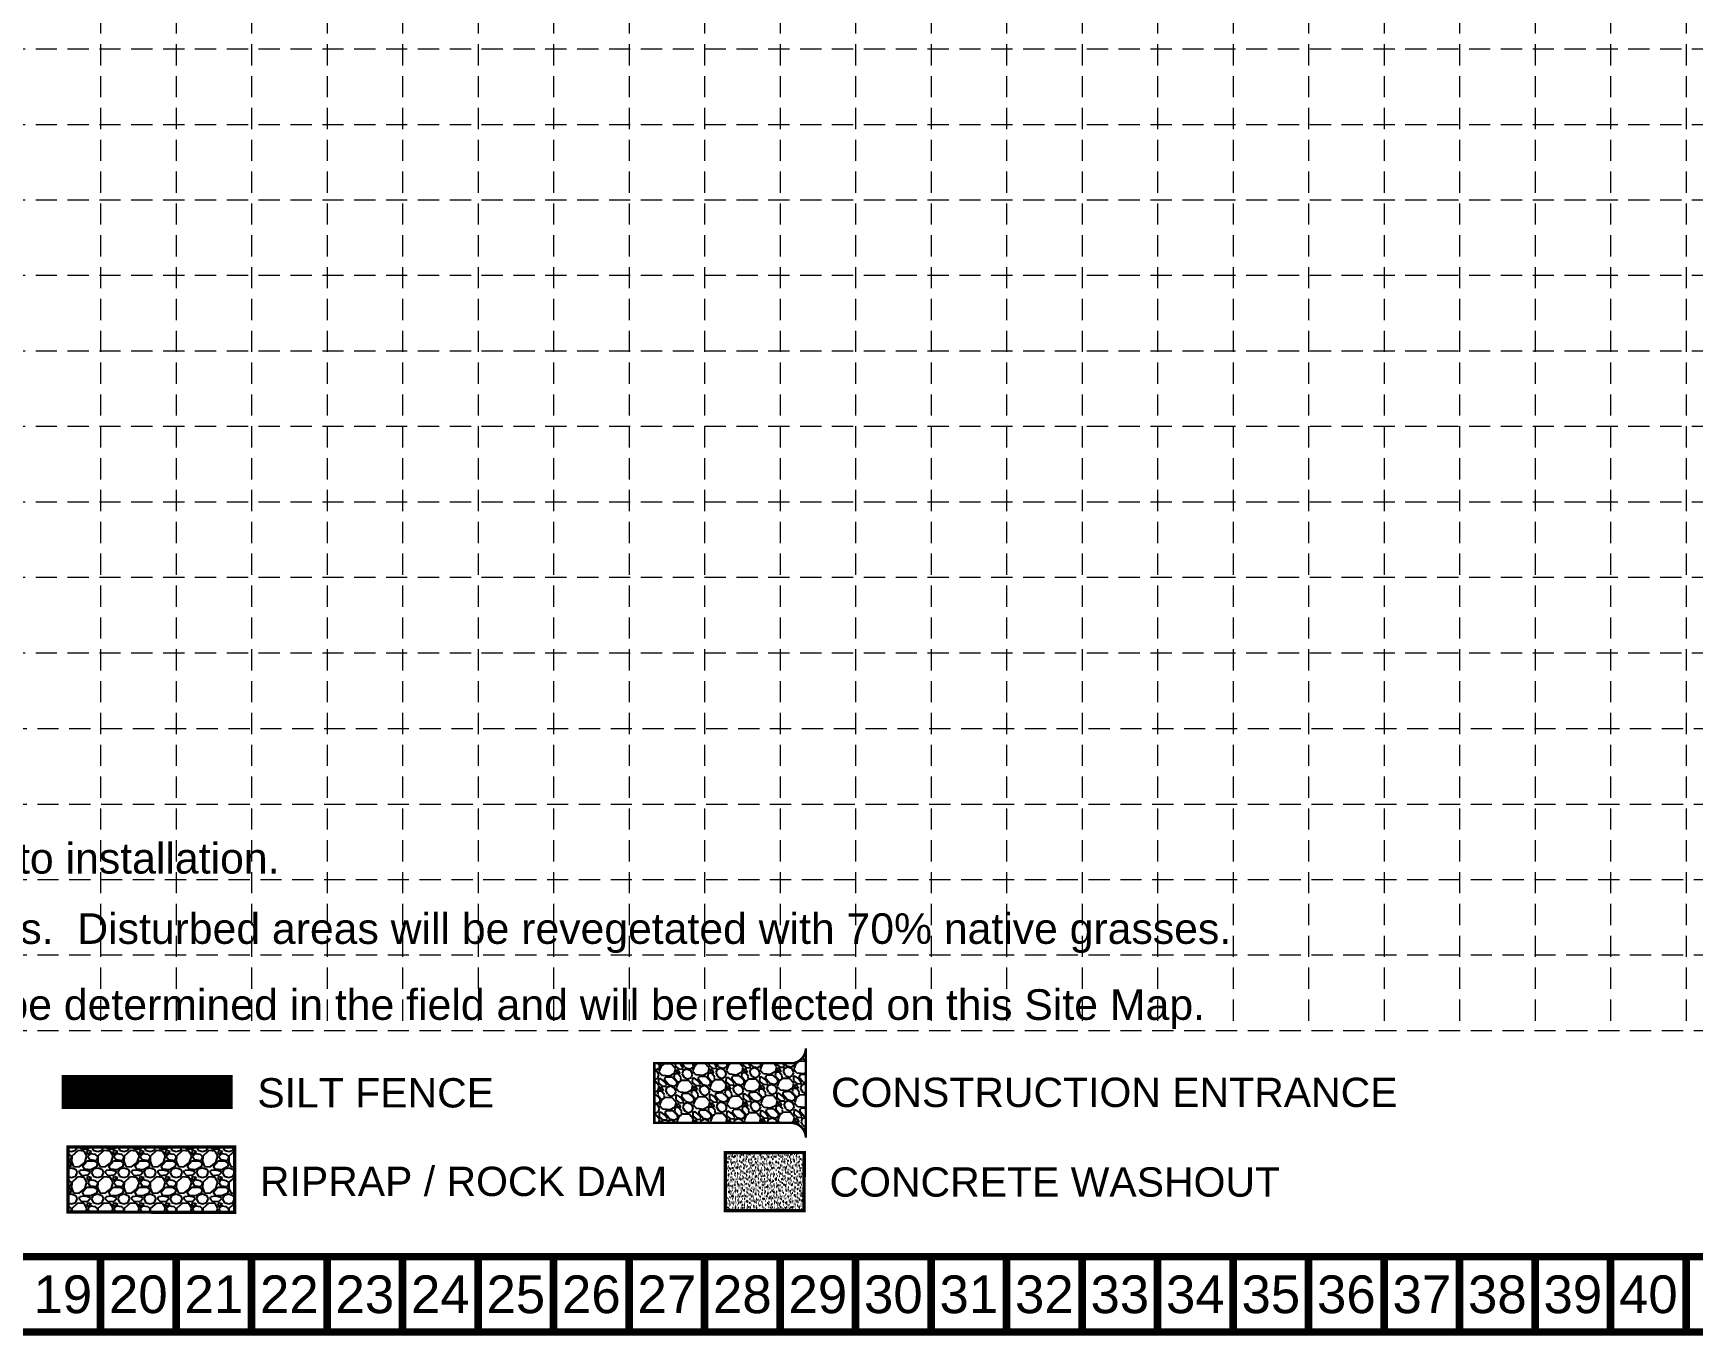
# Model space of a CAD drawing. Header units: inches. Extents: x 2599285 to 2601849, y 7031355 to 7032959.
# Drawn here: x 2600052 to 2600931, y 7031355 to 7032045 of the extents above; entities that cross this region are included whole.
import ezdxf
from ezdxf.enums import TextEntityAlignment as Align

# ---------------------------------------------------------------- set-up
doc = ezdxf.new("R2010")
doc.units = ezdxf.units.IN
doc.header["$MEASUREMENT"] = 0
doc.linetypes.add('ACAD_ISO02W100', pattern=[15, 12, -3])
doc.linetypes.add('HIDDEN', pattern=[0.375, 0.25, -0.125])
for name, color, linetype in [('BASE', 7, 'Continuous'), ('GRID', 254, 'HIDDEN'), ('LEGEND', 7, 'Continuous')]:
    doc.layers.add(name, color=color, linetype=linetype)
doc.styles.get("Standard").update_dxf_attribs({"font": 'ARIAL.TTF'})

msp = doc.modelspace()

# ---------------------------------------------------------------- hatches: boundary and pattern name
at = {"layer": 'BASE'}
h = msp.add_hatch(dxfattribs=at)
h.set_pattern_fill('AR-SAND', color=30, scale=1.29438, style=0)
h.set_pattern_definition([(37.5, (2601435.2387, 7031331.8148), (-0.0756818, 2.3149344), [0, -1.826166, 0, -2.0424227, 0, -1.9523158]), (7.5, (2601435.2387, 7031331.8148), (2.126254, 3.390597), [0, -0.9851686, 0, -1.6459524, 0, -0.6307482]), (327.5, (2601433.761, 7031331.8148), (3.741408, 0.006799), [0, -0.6007125, 0, -2.162565, 0, -2.823349]), (317.5, (2601433.761, 7031331.8148), (3.611636, 1.054461), [0, -0.3003563, 0, -1.4176816, 0, -1.621924])])
h.paths.add_polyline_path([(2600459.72, 7031421.92), (2600459.72, 7031451.96), (2600418.59, 7031451.96), (2600418.59, 7031421.92)])
at = {"layer": 'LEGEND'}
h = msp.add_hatch(dxfattribs=at)
h.set_pattern_fill('GRAVEL', color=23, scale=12.629583, angle=-43.93426, style=0)
h.set_pattern_definition([(184.078545, (2582727.5955, 7023843.48665), (-151.62551836, -11.75271163), [1.699134, -168.214533]), (141.0354448, (2582725.9007, 7023843.3658), (117.903024945, -96.058850034), [2.915767, -288.660811]), (88.576145, (2582723.6336, 7023845.19935), (-5.440899665, -187.673404677), [2.055945, -203.5387705]), (223.339445, (2582717.8958, 7023846.3431), (184.35129733, 173.137682446), [2.655218, -262.866567]), (248.899445, (2582715.9647, 7023844.52076), (59.678548171, 152.954407311), [2.603652, -257.761879]), (313.339445, (2582715.02735, 7023842.0917), (-173.137682446, 184.35129733), [2.655218, -262.866567]), (353.7599448, (2582716.84967, 7023840.16054), (-205.863435878, 22.966521669), [3.5113904, -347.6273765]), (28.3210448, (2582720.34026, 7023839.7789), (256.4471647, 138.75066992), [3.315114, -328.196409]), (77.495345, (2582723.25856, 7023841.3516), (41.156297678, 188.337849364), [2.664211, -263.757142]), (131.302145, (2582723.8354, 7023843.9526), (91.28252055, -105.48592367), [3.041608, -149.038721]), (178.4631448, (2582721.82787, 7023846.2376), (-205.531243006, 5.108668055), [3.9334585, -389.412682]), (94.879845, (2582726.8123, 7023837.577), (-11.08831905, 115.90984725), [1.342537, -132.911766]), (127.534945, (2582726.69806, 7023838.9146), (100.709583463, -132.106703107), [2.554169, -252.863343]), (181.065745, (2582725.142, 7023840.94), (-8.762818, -9.095026), [1.786088, -16.074833]), (159.264345, (2582725.5568, 7023842.6448), (63.00075502, -25.62401655), [0.961844, -95.2221966]), (247.867145, (2582724.6573, 7023842.9854), (17.19342639, 36.04788614), [1.360244, -66.6521466]), (347.029545, (2582724.1448, 7023841.7254), (44.8107036, -8.09836025), [2.20928, -71.433214]), (117.630845, (2582726.2977, 7023841.2295), (9.4272486, -26.6206431), [1.597529, -38.340725]), (332.455245, (2582719.3822, 7023848.0678), (117.238632437, -60.343170504), [2.237962, -221.558824]), (26.411945, (2582721.3665, 7023847.0329), (-132.771036914, -64.994052625), [1.8775265, -185.874732]), (249.264345, (2582728.0503, 7023843.0485), (25.62401655, 63.00075502), [1.923675, -94.260365]), (299.676245, (2582727.3692, 7023841.24944), (-64.661867817, 114.913175975), [2.237962, -221.558824]), (295.509745, (2582713.9492, 7023842.4289), (-27.94953613, 62.00410276), [2.158143, -105.749068]), (250.840845, (2582714.8787, 7023840.48116), (50.91595533, 143.85929281), [1.8082785, -179.019836]), (22.867145, (2582719.3784, 7023833.8659), (62.00413271, 27.94947021), [1.923675, -94.260365]), (333.419745, (2582721.1509, 7023834.6134), (-153.28653095, 77.53657581), [2.11711, -209.593292]), (25.509745, (2582714.9219, 7023838.1596), (-62.00410276, -27.94953613), [1.079072, -106.82814]), (57.375645, (2582718.8327, 7023834.3916), (25.9562667, 45.14289354), [0.6439825, -63.754503]), (122.029545, (2582719.18, 7023834.934), (18.52227563, -35.3834563), [2.603652, -49.469447]), (142.074745, (2582717.79904, 7023837.1413), (99.713037284, -78.533134987), [2.412882, -238.874968]), (259.755845, (2582723.356, 7023840.9068), (8.4305918, 26.9528691), [1.821464, -43.715143]), (309.2229448, (2582723.0322, 7023839.1144), (137.089684575, -167.157974966), [3.180053, -314.824736]), (17.011145, (2582725.0431, 7023836.6508), (-97.71980345, -28.61390276), [1.300291, -128.7292265]), (46.065745, (2582726.286, 7023837.031), (-0.332208, 17.857838), [0.757775, -11.8718084]), (76.322145, (2582717.88, 7023837.5894), (-24.959683755, -98.716400213), [1.754552, -173.701228]), (4.078545, (2582718.2949, 7023839.2942), (151.62551836, 11.75271163), [3.398267, -166.515399]), (316.065745, (2582721.685, 7023839.536), (17.857838, 0.332208), [3.283692, -9.345892]), (281.370545, (2582724.0493, 7023837.2576), (-29.61039469, 151.293343065), [1.996914, -197.69433]), (210.120345, (2582724.443, 7023835.2999), (-44.1462847, -27.61727878), [1.838893, -90.105864]), (163.7117448, (2582722.8524, 7023834.3771), (-260.433620682, 75.543155528), [2.994032, -296.40968]), (131.4918448, (2582719.9785, 7023835.2168), (-109.472534409, 123.01158079), [3.167487, -313.580861])])
edge = h.paths.add_edge_path()
edge.add_line((2600461, 7031460.13), (2600461, 7031507.5))
edge.add_arc((2600453.11, 7031507.5), 7.89, 270.03906, 360, ccw=False)
edge.add_line((2600453.11, 7031499.6), (2600380.77, 7031499.6))
edge.add_line((2600380.77, 7031499.6), (2600380.77, 7031468))
edge.add_line((2600380.77, 7031468), (2600453.1, 7031468.03))
edge.add_arc((2600453.11, 7031460.13), 7.89, 0, 90.03906, ccw=False)
at = {"layer": 'LEGEND', "linetype": 'ACAD_ISO02W100'}
h = msp.add_hatch(dxfattribs=at)
h.set_pattern_fill('GRAVEL', color=240, scale=13.880911, style=0)
h.set_pattern_definition([(228.0128, (2599082.4503, 7030719.7446), (-111.0472636, -124.9282178), [1.86748, -184.88108]), (184.9697, (2599081.20103, 7030718.35654), (166.5709468, 13.88079035), [3.20466, -317.26106]), (132.5104, (2599078.0084, 7030718.0789), (138.80898133, -152.6901416), [2.25965, -223.7052]), (267.2737, (2599072.5949, 7030714.6087), (13.88085574, 277.61822444), [2.9183, -288.91115]), (292.8337, (2599072.45606, 7030711.6937), (-69.40469258, 166.5708824), [2.86162, -283.30069]), (357.2737, (2599073.5665, 7030709.0563), (-277.61822444, 13.88085574), [2.9183, -288.91115]), (37.6942, (2599076.4815, 7030708.9175), (-180.45194519, -138.80897699), [3.8593, -382.06998]), (72.2553, (2599079.5353, 7030711.27727), (97.16652652, 305.37999006), [3.64357, -360.71381]), (121.4296, (2599080.6458, 7030714.7475), (-111.04740243, 180.45177432), [2.92818, -289.88996]), (175.2364, (2599079.1189, 7030717.2461), (152.6900343, -13.8807935), [3.34297, -163.80534]), (222.3974, (2599075.78748, 7030717.5237), (-166.57103424, -152.68991128), [4.32318, -427.99533]), (138.8141, (2599086.337, 7030714.4699), (-97.166418, 83.2854288), [1.47555, -146.08054]), (171.4692, (2599085.2265, 7030715.44154), (180.4518194, -27.76193183), [2.80723, -277.91681]), (225, (2599082.45, 7030715.858), (-2e-15, -13.880915), [1.96305, -17.66751]), (203.1986, (2599081.4787, 7030717.5237), (69.4045513, 27.7618404), [1.05714, -104.65672]), (291.8014, (2599080.507, 7030717.1073), (-13.88091, 41.642737), [1.49502, -73.25598]), (30.9638, (2599081.0622, 7030715.7192), (41.6427056, 27.7618565), [2.42817, -78.51075]), (161.5651, (2599083.1444, 7030716.9684), (27.761828, -13.880889), [1.75581, -42.13949]), (16.3895, (2599072.45606, 7030717.10725), (138.8091407, 41.64263186), [2.4597, -243.51067]), (70.3462, (2599074.8158, 7030717.8013), (-55.5235781, -152.6900508), [2.06355, -204.29103]), (293.1986, (2599083.1444, 7030719.7446), (-27.7618404, 69.4045513), [2.11427, -103.5996]), (343.6105, (2599083.9772, 7030717.8013), (-138.8091407, 41.64263186), [2.4597, -243.51067]), (339.444, (2599072.456, 7030708.5011), (-69.4045807, 27.7617665), [2.37197, -116.22659]), (294.7751, (2599074.677, 7030707.6682), (-69.4044467, 152.6900687), [1.98744, -196.75696]), (66.8014, (2599083.2832, 7030705.8637), (27.7618404, 69.4045513), [2.11427, -103.5996]), (17.354, (2599084.116, 7030707.80704), (-180.45187125, -55.52356775), [2.32687, -230.3596]), (69.444, (2599076.4815, 7030705.8637), (-27.7617665, -69.4045807), [1.18599, -117.41257]), (101.3099, (2599082.4503, 7030705.8637), (-13.880878, 55.5236545), [0.70779, -70.07124]), (165.9638, (2599082.3115, 7030706.5578), (41.642741, -13.880884), [2.86162, -54.37083]), (186.009, (2599079.5353, 7030707.2518), (138.8091067, 13.88090154), [2.65195, -262.54248]), (303.6901, (2599081.0622, 7030714.47), (-13.88093, 27.761816), [2.00193, -48.0464]), (353.1572, (2599082.1727, 7030712.80417), (235.97547848, -27.76193305), [3.49513, -346.01728]), (60.9454, (2599085.6429, 7030712.3877), (-55.5236444, -97.1663825), [1.42912, -141.4836]), (90, (2599086.337, 7030713.637), (-13.88091, 13.88091), [0.83285, -13.04806]), (120.2564, (2599079.2577, 7030707.6682), (55.5235731, -97.1664112), [1.92839, -190.91139]), (48.0128, (2599078.286, 7030709.3339), (111.0472636, 124.9282178), [3.73496, -183.01359]), (0, (2599080.785, 7030712.11), (13.88091, 13.88091), [3.60904, -10.27187]), (325.3048, (2599084.3936, 7030712.1101), (-138.8090305, 97.1664966), [2.19477, -217.2817]), (254.0546, (2599086.1982, 7030710.8608), (-13.8809095, -55.5236458), [2.02109, -99.03347]), (207.646, (2599085.6429, 7030708.9175), (-263.73725112, -138.80921724), [3.29068, -325.77768]), (175.4261, (2599082.72793, 7030707.3906), (-180.45185097, 13.88083885), [3.48132, -344.65017])])
h.paths.add_polyline_path([(2600070.12, 7031420.77), (2600158.46, 7031420.61), (2600158.46, 7031455.31), (2600070.12, 7031455.18)])

# ---------------------------------------------------------------- linework, layer by layer
at = {"layer": 'BASE', "color": 30, "linetype": 'ACAD_ISO02W100'}
for p, q in [((2600418.59, 7031451.96), (2600418.59, 7031421.92)), ((2600459.72, 7031451.96), (2600418.59, 7031451.96)), ((2600459.72, 7031421.92), (2600459.72, 7031451.96)), ((2600418.59, 7031421.92), (2600459.72, 7031421.92))]:
    msp.add_line(p, q, dxfattribs=at)
at = {"layer": 'BASE', "const_width": 4}
for points in [[(2599287.39, 7031357.18), (2601847.39, 7031357.18), (2601847.39, 7032957.18), (2599287.39, 7032957.18)], [(2599327.31, 7031397.16), (2601807.51, 7031397.1), (2601807.45, 7032917.19), (2599327.81, 7032917.24)]]:
    msp.add_lwpolyline(points, close=True, dxfattribs=at)
for points in [[(2600087.39, 7031357.18), (2600087.39, 7031397.18)], [(2600127.39, 7031357.18), (2600127.39, 7031397.18)], [(2600167.39, 7031357.18), (2600167.39, 7031397.18)], [(2600207.39, 7031357.18), (2600207.39, 7031397.18)], [(2600247.39, 7031357.18), (2600247.39, 7031397.18)], [(2600287.39, 7031357.18), (2600287.39, 7031397.18)], [(2600327.39, 7031357.18), (2600327.39, 7031397.18)], [(2600367.39, 7031357.18), (2600367.39, 7031397.18)], [(2600407.39, 7031357.18), (2600407.39, 7031397.18)], [(2600447.39, 7031357.18), (2600447.39, 7031397.18)], [(2600487.39, 7031357.18), (2600487.39, 7031397.18)], [(2600527.39, 7031357.18), (2600527.39, 7031397.18)], [(2600567.39, 7031357.18), (2600567.39, 7031397.18)], [(2600607.39, 7031357.18), (2600607.39, 7031397.18)], [(2600647.39, 7031357.18), (2600647.39, 7031397.18)], [(2600687.39, 7031357.18), (2600687.39, 7031397.18)], [(2600727.39, 7031357.18), (2600727.39, 7031397.18)], [(2600767.39, 7031357.18), (2600767.39, 7031397.18)], [(2600807.39, 7031357.18), (2600807.39, 7031397.18)], [(2600847.39, 7031357.18), (2600847.39, 7031397.18)], [(2600887.39, 7031357.18), (2600887.39, 7031397.18)], [(2600927.39, 7031357.18), (2600927.39, 7031397.18)]]:
    msp.add_lwpolyline(points, dxfattribs=at)
at = {"layer": 'GRID', "color": 252, "linetype": 'HIDDEN', "lineweight": 0, "ltscale": 45}
for p, q in [((2600087.39, 7032917.18), (2600087.39, 7031517)), ((2600127.39, 7032917.18), (2600127.39, 7031517)), ((2600167.39, 7032917.18), (2600167.39, 7031517)), ((2600207.39, 7032917.18), (2600207.39, 7031517)), ((2600247.39, 7032917.18), (2600247.39, 7031517)), ((2600287.39, 7032917.18), (2600287.39, 7031517)), ((2600327.39, 7032917.18), (2600327.39, 7031517)), ((2600367.39, 7032917.18), (2600367.39, 7031517)), ((2600407.39, 7032917.18), (2600407.39, 7031517)), ((2600447.39, 7032917.18), (2600447.39, 7031517)), ((2600487.39, 7032917.18), (2600487.39, 7031517)), ((2600527.39, 7032917.18), (2600527.39, 7031517)), ((2600567.39, 7032917.18), (2600567.39, 7031517)), ((2600607.39, 7032917.18), (2600607.39, 7031517)), ((2600647.39, 7032917.18), (2600647.39, 7031517)), ((2600687.39, 7032917.18), (2600687.39, 7031517)), ((2600727.39, 7032917.18), (2600727.39, 7031517)), ((2600767.39, 7032917.18), (2600767.39, 7031517)), ((2600807.39, 7032917.18), (2600807.39, 7031517)), ((2600847.39, 7032917.18), (2600847.39, 7031517)), ((2600887.39, 7032917.18), (2600887.39, 7031517)), ((2600927.39, 7032917.18), (2600927.39, 7031517)), ((2599327.39, 7032037.18), (2601807.39, 7032037.18)), ((2599327.39, 7031997.18), (2601807.39, 7031997.18)), ((2599327.39, 7031957.18), (2601807.39, 7031957.18)), ((2599327.39, 7031917.18), (2601807.39, 7031917.18)), ((2599327.39, 7031877.18), (2601807.39, 7031877.18)), ((2599327.39, 7031837.18), (2601807.39, 7031837.18)), ((2599327.39, 7031797.18), (2601807.39, 7031797.18)), ((2599327.39, 7031757.18), (2601807.39, 7031757.18)), ((2599327.39, 7031717.18), (2601807.39, 7031717.18)), ((2599328.29, 7031677), (2601808.29, 7031677)), ((2599328.29, 7031637), (2601808.29, 7031637)), ((2599328.29, 7031597), (2601808.29, 7031597)), ((2599328.29, 7031557), (2601808.29, 7031557)), ((2599328.29, 7031517), (2601808.29, 7031517))]:
    msp.add_line(p, q, dxfattribs=at)
at = {"layer": 'LEGEND', "color": 23, "const_width": 1.26}
msp.add_lwpolyline([(2600461, 7031460.13), (2600461, 7031507.5, -0.414014), (2600453.11, 7031499.6), (2600380.77, 7031499.6), (2600380.77, 7031468), (2600453.1, 7031468.03, -0.414413)], format="xyb", close=True, dxfattribs=at)
at = {"layer": 'LEGEND', "color": 200, "const_width": 18.04}
msp.add_lwpolyline([(2600066.86, 7031484.39), (2600157.37, 7031484.39)], dxfattribs=at)
at = {"layer": 'LEGEND', "color": 240, "linetype": 'Continuous', "const_width": 1.74}
msp.add_lwpolyline([(2600070.12, 7031420.77), (2600158.46, 7031420.61), (2600158.46, 7031455.31), (2600070.12, 7031455.18)], close=True, dxfattribs=at)
at = {"layer": 'LEGEND', "color": 30, "linetype": 'Continuous', "const_width": 1.74}
msp.add_lwpolyline([(2600418.36, 7031421.5), (2600460.11, 7031421.54), (2600460.2, 7031452.33), (2600418.36, 7031452.25)], close=True, dxfattribs=at)

# ---------------------------------------------------------------- texts
at = {"layer": 'BASE', "color": 7}
for s, height, p in [('BMPs are not to scale; verify size/location/quantity in the field prior to installation.', 16.2218, (2599371.11, 7031600.13)), ('Stabilization practices are expected to be used at all disturbed areas.  Disturbed areas will be revegetated with 70%%% native grasses.', 16.2, (2599371.91, 7031562.89)), ('Construction entrances will be installed as needed; location(s) will be determined in the field and will be reflected on this Site Map.', 16.22177, (2599371.43, 7031522.61))]:
    msp.add_text(s, height=height, dxfattribs=at).set_placement(p)
at = {"layer": 'BASE'}
for s, p in [('19', (2600067.39, 7031377.18)), ('20', (2600107.39, 7031377.18)), ('21', (2600147.39, 7031377.18)), ('22', (2600187.39, 7031377.18)), ('23', (2600227.39, 7031377.18)), ('24', (2600267.39, 7031377.18)), ('25', (2600307.39, 7031377.18)), ('26', (2600347.39, 7031377.18)), ('27', (2600387.39, 7031377.18)), ('28', (2600427.39, 7031377.18)), ('29', (2600467.39, 7031377.18)), ('30', (2600507.39, 7031377.18)), ('31', (2600547.39, 7031377.18)), ('32', (2600587.39, 7031377.18)), ('33', (2600627.39, 7031377.18)), ('34', (2600667.39, 7031377.18)), ('35', (2600707.39, 7031377.18)), ('36', (2600747.39, 7031377.18)), ('37', (2600787.39, 7031377.18)), ('38', (2600827.39, 7031377.18)), ('39', (2600867.39, 7031377.18)), ('40', (2600907.39, 7031377.18))]:
    msp.add_text(s, height=20, dxfattribs=at).set_placement(p, align=Align.MIDDLE_CENTER)
at = {"layer": 'LEGEND'}
for s, height, p in [('SILT FENCE', 15.533, (2600170.46, 7031476.19)), ('CONSTRUCTION ENTRANCE', 15.5331, (2600474.36, 7031476.43)), ('RIPRAP / ROCK DAM', 15.5331, (2600171.79, 7031429.26)), ('CONCRETE WASHOUT', 15.5331, (2600473.59, 7031428.93))]:
    msp.add_text(s, height=height, dxfattribs=at).set_placement(p)

doc.saveas('drawing.dxf')
